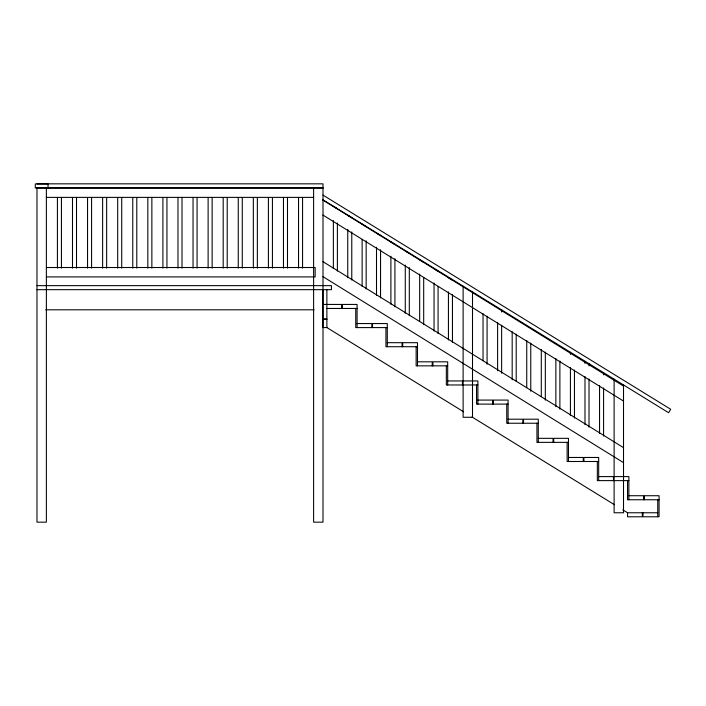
<?xml version="1.0" encoding="UTF-8"?>
<svg xmlns="http://www.w3.org/2000/svg" width="706" height="706" viewBox="0 0 706 706"><rect width="100%" height="100%" fill="white"/><g stroke="black" fill="none" stroke-linecap="round" stroke-linejoin="round"><path stroke-width="1.06" d="M36.977 183.834L323.004 183.834L323.004 522.166L313.614 522.166L313.614 187.99M36.977 187.875L323.004 187.875M323.004 187.99L35.3 187.99L35.3 183.957L48.052 183.957L48.052 187.99M46.375 197.38L313.614 197.38M46.375 267.512L315.15 267.512L315.15 276.911L46.375 276.911M36.977 285.639L331.432 285.639L331.432 289.672L36.977 289.672M322.854 304.436L341.642 304.436L341.642 308.46M326.878 308.46L357.086 308.46M45.713 309.802L314.055 309.802M322.854 319.059L326.878 319.059M322.854 319.2L326.878 319.2M357.086 323.56L371.85 323.56L371.85 327.593M463.63 411.801L326.878 327.566L322.854 327.566L322.854 289.672M387.285 327.593L355.736 327.593L355.736 308.46M387.285 342.692L402.049 342.692L402.049 346.717M417.484 346.717L385.935 346.717L385.935 327.593M417.484 361.816L432.248 361.816L432.248 365.849M447.683 365.849L416.143 365.849L416.143 346.717M447.683 380.949L462.448 380.949L462.448 384.973M463.118 380.949L477.883 380.949L477.883 404.106M477.883 384.973L446.342 384.973L446.342 365.849M477.883 400.081L492.647 400.081L492.647 404.106M508.082 404.106L476.541 404.106L476.541 384.973M508.082 419.205L522.846 419.205L522.846 423.238M538.281 423.238L506.74 423.238L506.74 404.106M538.281 438.338L553.045 438.338L553.045 442.362M568.48 442.362L536.939 442.362L536.939 423.238M568.48 457.462L583.244 457.462L583.244 461.495M598.679 461.495L567.139 461.495L567.139 442.362M598.679 476.594L613.443 476.594L613.443 480.618M614.114 476.594L628.878 476.594L628.878 499.751M628.878 480.618L597.338 480.618L597.338 461.495M628.878 495.727L643.643 495.727L643.643 499.751M659.077 499.751L627.537 499.751L627.537 480.618M622.851 509.882L627.537 512.768L657.736 512.768M657.736 516.695L659.077 516.695L659.077 495.727L644.313 495.727L644.313 499.751M323.004 195.112L670.7 409.286L668.591 412.719L323.004 199.842M333.364 206.284L337.389 208.764M347.749 215.215L351.773 217.695M362.125 224.137L366.158 226.626M376.51 233.068L380.543 235.548M390.895 241.999L394.919 244.479M405.279 250.921L409.303 253.401M419.664 259.852L423.688 262.332M434.049 268.774L438.073 271.263M448.434 277.705L452.458 280.185M472.058 416.999L614.423 504.693M322.924 200.063L623.513 386.076M322.924 215.056L623.513 401.07M322.924 261.635L623.513 447.648M322.924 276.628L623.513 462.651M657.736 499.751L657.736 516.792L642.972 516.792L642.972 512.768M642.301 512.768L642.301 516.792L627.537 516.792L627.537 512.768M623.513 384.946L623.513 512.768L614.114 512.768L614.114 379.157M603.577 372.671L603.577 374.851M603.577 387.965L603.577 436.052M599.553 385.485L599.553 433.563M598.679 480.618L598.679 457.462L583.915 457.462L583.915 461.495M589.016 363.696L589.016 365.885M589.016 378.998L589.016 427.086M584.992 361.216L584.992 363.405M584.992 376.519L584.992 424.597M574.455 370.023L574.455 418.111M570.422 352.25L570.422 354.43M570.422 367.544L570.422 415.622M568.48 461.495L568.48 438.338L553.716 438.338L553.716 442.362M559.884 361.057L559.884 409.145M555.86 358.577L555.86 406.656M545.323 352.082L545.323 400.17M541.299 349.602L541.299 396.587M538.281 442.362L538.281 419.205L523.517 419.205L523.517 423.238M530.762 343.116L530.762 391.203M526.738 340.636L526.738 387.62M516.201 334.15L516.201 381.134M512.177 331.661L512.177 379.74M508.082 423.238L508.082 400.081L493.317 400.081L493.317 404.106M501.639 309.872L501.639 312.061M501.639 325.175L501.639 373.262M497.606 322.695L497.606 370.774M487.078 316.209L487.078 364.287M483.045 313.72L483.045 360.704M472.508 291.931L472.508 417.272L463.118 417.272L463.118 286.151M452.458 294.393L452.458 342.481M448.434 291.913L448.434 339.992M447.683 384.973L447.683 361.816L432.919 361.816L432.919 365.849M438.073 286.557L438.073 333.55M434.049 282.982L434.049 331.061M423.688 277.635L423.688 324.628M419.664 274.06L419.664 321.045M417.484 365.849L417.484 342.692L402.72 342.692L402.72 346.717M409.303 267.609L409.303 315.697M405.279 265.129L405.279 313.208M394.919 258.687L394.919 306.766M390.895 256.199L390.895 304.277M387.285 346.717L387.285 323.56L372.521 323.56L372.521 327.593M380.543 249.756L380.543 297.844M376.51 247.276L376.51 295.355M366.158 240.825L366.158 288.913M362.125 239.44L362.125 286.424M357.086 327.593L357.086 304.436L342.322 304.436L342.322 308.46M351.773 231.903L351.773 279.991M347.749 229.415L347.749 277.493M337.389 222.972L337.389 271.06M333.364 220.493L333.364 268.571M326.878 289.672L326.878 327.566M302.565 197.865L302.565 268.121M298.541 197.865L298.541 268.121M287.492 197.865L287.492 268.121M283.468 197.865L283.468 268.121M272.428 197.865L272.428 268.121M268.404 197.865L268.404 268.121M257.355 197.865L257.355 268.121M253.33 197.865L253.33 268.121M242.282 197.865L242.282 268.121M238.257 197.865L238.257 268.121M227.217 197.865L227.217 268.121M223.193 197.865L223.193 268.121M212.144 197.865L212.144 268.121M208.12 197.865L208.12 268.121M197.071 197.865L197.071 268.121M193.047 197.865L193.047 268.121M182.007 197.865L182.007 268.121M177.983 197.865L177.983 268.121M166.934 197.865L166.934 268.121M162.909 197.865L162.909 268.121M151.861 197.865L151.861 268.121M147.836 197.865L147.836 268.121M136.796 197.865L136.796 268.121M132.763 197.865L132.763 268.121M121.723 197.865L121.723 268.121M117.699 197.865L117.699 268.121M106.65 197.865L106.65 268.121M102.626 197.865L102.626 268.121M91.586 197.865L91.586 268.121M87.553 197.865L87.553 268.121M76.513 197.865L76.513 268.121M72.489 197.865L72.489 268.121M61.44 197.865L61.44 268.121M57.415 197.865L57.415 268.121M46.375 187.99L46.375 522.166L36.977 522.166L36.977 187.99"/></g></svg>
